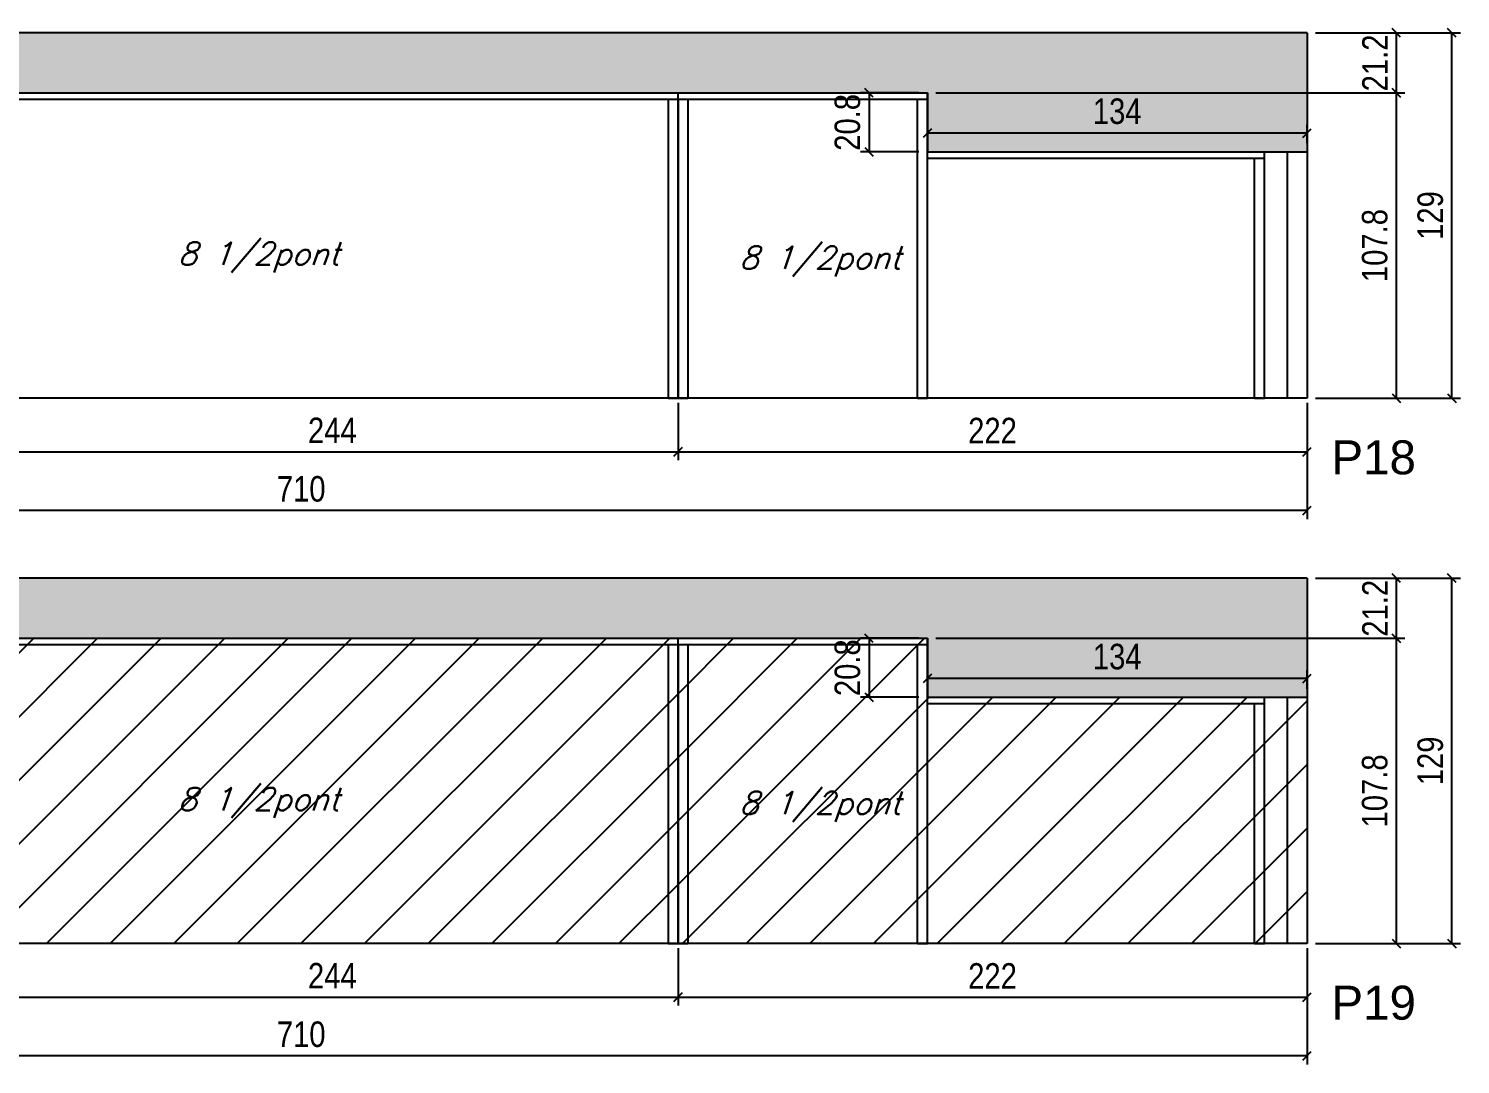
# Model space of a CAD drawing. Extents: x -20960 to -5926, y -2106 to 21915.
# Drawn here: x -6974 to -6469, y 20160 to 20526 of the extents above; entities that cross this region are included whole.
import ezdxf

# ---------------------------------------------------------------- set-up
doc = ezdxf.new("R2010")
doc.units = 0
for name, color, linetype in [('5', 5, 'Continuous'), ('COTA', 241, 'Continuous'), ('Painéis', 200, 'Continuous'), ('Reaproveitamento', 251, 'Continuous'), ('SARR_2.2x7', 40, 'Continuous'), ('SARR_3.5x7', 81, 'Continuous'), ('texto', 7, 'Continuous')]:
    doc.layers.add(name, color=color, linetype=linetype)
doc.styles.add('COTA TECNICA-50', font='techl___.ttf', dxfattribs={"height": 9})
doc.styles.add('Romans', font='romans.shx')
doc.styles.get("Standard").update_dxf_attribs({"font": 'arial.ttf'})
doc.dimstyles.new('COTA PAINEL-50', dxfattribs={"dimtxt": 9, "dimasz": 3, "dimexe": 3, "dimexo": 3, "dimgap": 3, "dimtad": 1, "dimdec": 1, "dimzin": 12, "dimdsep": 46, "dimtxsty": 'COTA TECNICA-50', "dimblk1": 'OBLIQUE', "dimblk2": 'OBLIQUE', "dimsah": 1, "dimcen": 0.9, "dimclrd": 4, "dimclre": 4, "dimclrt": 240, "dimadec": 1, "dimazin": 3, "dimtfac": 1, "dimtdec": 1, "dimtmove": 0, "dimatfit": 3, "dimfxl": 1, "dimtolj": 1, "dimtzin": 12, "dimarcsym": 0})
pattern_1 = [(45, (3170, 2277.15), (-11.22532, 11.22532), [])]

# ---------------------------------------------------------------- blocks, each defined once
blk = doc.blocks.new('_Oblique')
at = {"color": 0, "linetype": 'ByBlock', "lineweight": -2}
blk.add_line((-0.5, -0.5), (0.5, 0.5), dxfattribs=at)
blk = doc.blocks.new('*D7785')
at = {"layer": 'COTA', "color": 4, "lineweight": -2, "transparency": 16777216}
for p, q in [((-6653.86, 20310.5), (-6488.34, 20310.5)), ((-6491.34, 20202.7), (-6491.34, 20310.5)), ((-6519.86, 20202.7), (-6488.34, 20202.7))]:
    blk.add_line(p, q, dxfattribs=at)
at = {"layer": 'Defpoints', "color": 0, "transparency": 16777216}
for p in [(-6656.86, 20310.5), (-6491.34, 20310.5), (-6522.86, 20202.7)]:
    blk.add_point(p, dxfattribs=at)
at = {"layer": 'COTA', "color": 4, "lineweight": -2, "transparency": 16777216, "xscale": 3, "yscale": 3, "zscale": 3}
for p, rotation in [((-6491.34, 20310.5), 90), ((-6491.34, 20202.7), 270)]:
    blk.add_blockref('_Oblique', p, dxfattribs=dict(at, rotation=rotation))
at = {"layer": 'COTA', "color": 240, "transparency": 16777216, "insert": (-6498.95, 20256.6), "char_height": 9, "attachment_point": 5, "rotation": 90, "style": 'COTA TECNICA-50'}
blk.add_mtext('\\A1;107.8', dxfattribs=at)
blk = doc.blocks.new('*D7786')
at = {"layer": 'COTA', "color": 4, "lineweight": -2, "transparency": 16777216}
for p, q in [((-6519.86, 20331.7), (-6488.34, 20331.7)), ((-6491.34, 20310.5), (-6491.34, 20331.7)), ((-6653.86, 20310.5), (-6488.34, 20310.5))]:
    blk.add_line(p, q, dxfattribs=at)
at = {"layer": 'Defpoints', "color": 0, "transparency": 16777216}
for p in [(-6522.86, 20331.7), (-6491.34, 20331.7), (-6656.86, 20310.5)]:
    blk.add_point(p, dxfattribs=at)
at = {"layer": 'COTA', "color": 4, "lineweight": -2, "transparency": 16777216, "xscale": 3, "yscale": 3, "zscale": 3}
for p, rotation in [((-6491.34, 20331.7), 90), ((-6491.34, 20310.5), 270)]:
    blk.add_blockref('_Oblique', p, dxfattribs=dict(at, rotation=rotation))
at = {"layer": 'COTA', "color": 240, "transparency": 16777216, "insert": (-6498.89, 20321.1), "char_height": 9, "attachment_point": 5, "rotation": 90, "style": 'COTA TECNICA-50'}
blk.add_mtext('\\A1;21.2', dxfattribs=at)
blk = doc.blocks.new('*D7788')
at = {"layer": 'COTA', "color": 4, "lineweight": -2, "transparency": 16777216}
for p, q in [((-6656.86, 20292.7), (-6656.86, 20299.28)), ((-6522.86, 20292.7), (-6522.86, 20299.28)), ((-6522.86, 20296.28), (-6656.86, 20296.28))]:
    blk.add_line(p, q, dxfattribs=at)
at = {"layer": 'Defpoints', "color": 0, "transparency": 16777216}
for p in [(-6656.86, 20296.28), (-6656.86, 20289.7), (-6522.86, 20289.7)]:
    blk.add_point(p, dxfattribs=at)
at = {"layer": 'COTA', "color": 4, "lineweight": -2, "transparency": 16777216, "xscale": 3, "yscale": 3, "zscale": 3, "rotation": 180}
blk.add_blockref('_Oblique', (-6656.86, 20296.28), dxfattribs=at)
at = {"layer": 'COTA', "color": 4, "lineweight": -2, "transparency": 16777216, "xscale": 3, "yscale": 3, "zscale": 3}
blk.add_blockref('_Oblique', (-6522.86, 20296.28), dxfattribs=at)
at = {"layer": 'COTA', "color": 240, "transparency": 16777216, "insert": (-6589.86, 20303.98), "char_height": 9, "attachment_point": 5, "style": 'COTA TECNICA-50'}
blk.add_mtext('\\A1;134', dxfattribs=at)
blk = doc.blocks.new('*D7769')
at = {"layer": 'COTA', "color": 4, "lineweight": -2, "transparency": 16777216}
for p, q in [((-6988.86, 20201.05), (-6988.86, 20180.78)), ((-6744.86, 20201.05), (-6744.86, 20180.78)), ((-6988.86, 20183.78), (-6744.86, 20183.78))]:
    blk.add_line(p, q, dxfattribs=at)
at = {"layer": 'Defpoints', "color": 0, "transparency": 16777216}
for p in [(-6988.86, 20204.05), (-6744.86, 20204.05), (-6744.86, 20183.78)]:
    blk.add_point(p, dxfattribs=at)
at = {"layer": 'COTA', "color": 4, "lineweight": -2, "transparency": 16777216, "xscale": 3, "yscale": 3, "zscale": 3, "rotation": 180}
blk.add_blockref('_Oblique', (-6988.86, 20183.78), dxfattribs=at)
at = {"layer": 'COTA', "color": 4, "lineweight": -2, "transparency": 16777216, "xscale": 3, "yscale": 3, "zscale": 3}
blk.add_blockref('_Oblique', (-6744.86, 20183.78), dxfattribs=at)
at = {"layer": 'COTA', "color": 240, "transparency": 16777216, "insert": (-6866.86, 20191.34), "char_height": 9, "attachment_point": 5, "style": 'COTA TECNICA-50'}
blk.add_mtext('\\A1;244', dxfattribs=at)
blk = doc.blocks.new('*D7770')
at = {"layer": 'COTA', "color": 4, "lineweight": -2, "transparency": 16777216}
for p, q in [((-6744.86, 20201.05), (-6744.86, 20180.78)), ((-6522.86, 20201.05), (-6522.86, 20180.78)), ((-6744.86, 20183.78), (-6522.86, 20183.78))]:
    blk.add_line(p, q, dxfattribs=at)
at = {"layer": 'Defpoints', "color": 0, "transparency": 16777216}
for p in [(-6744.86, 20204.05), (-6522.86, 20204.05), (-6522.86, 20183.78)]:
    blk.add_point(p, dxfattribs=at)
at = {"layer": 'COTA', "color": 4, "lineweight": -2, "transparency": 16777216, "xscale": 3, "yscale": 3, "zscale": 3, "rotation": 180}
blk.add_blockref('_Oblique', (-6744.86, 20183.78), dxfattribs=at)
at = {"layer": 'COTA', "color": 4, "lineweight": -2, "transparency": 16777216, "xscale": 3, "yscale": 3, "zscale": 3}
blk.add_blockref('_Oblique', (-6522.86, 20183.78), dxfattribs=at)
at = {"layer": 'COTA', "color": 240, "transparency": 16777216, "insert": (-6633.86, 20191.28), "char_height": 9, "attachment_point": 5, "style": 'COTA TECNICA-50'}
blk.add_mtext('\\A1;222', dxfattribs=at)
blk = doc.blocks.new('*D7771')
at = {"layer": 'COTA', "color": 4, "lineweight": -2, "transparency": 16777216}
for p, q in [((-7232.86, 20201.05), (-7232.86, 20160.04)), ((-6522.86, 20201.05), (-6522.86, 20160.04)), ((-6522.86, 20163.04), (-7232.86, 20163.04))]:
    blk.add_line(p, q, dxfattribs=at)
at = {"layer": 'Defpoints', "color": 0, "transparency": 16777216}
for p in [(-7232.86, 20204.05), (-6522.86, 20204.05), (-7232.86, 20163.04)]:
    blk.add_point(p, dxfattribs=at)
at = {"layer": 'COTA', "color": 4, "lineweight": -2, "transparency": 16777216, "xscale": 3, "yscale": 3, "zscale": 3, "rotation": 180}
blk.add_blockref('_Oblique', (-7232.86, 20163.04), dxfattribs=at)
at = {"layer": 'COTA', "color": 4, "lineweight": -2, "transparency": 16777216, "xscale": 3, "yscale": 3, "zscale": 3}
blk.add_blockref('_Oblique', (-6522.86, 20163.04), dxfattribs=at)
at = {"layer": 'COTA', "color": 240, "transparency": 16777216, "insert": (-6877.86, 20170.63), "char_height": 9, "attachment_point": 5, "style": 'COTA TECNICA-50'}
blk.add_mtext('\\A1;710', dxfattribs=at)
blk = doc.blocks.new('*D7789')
at = {"layer": 'COTA', "color": 4, "lineweight": -2, "transparency": 16777216}
for p, q in [((-6659.86, 20310.5), (-6680.43, 20310.5)), ((-6677.43, 20310.5), (-6677.43, 20289.7)), ((-6659.86, 20289.7), (-6680.43, 20289.7))]:
    blk.add_line(p, q, dxfattribs=at)
at = {"layer": 'Defpoints', "color": 0, "transparency": 16777216}
for p in [(-6656.86, 20310.5), (-6677.43, 20289.7), (-6656.86, 20289.7)]:
    blk.add_point(p, dxfattribs=at)
at = {"layer": 'COTA', "color": 4, "lineweight": -2, "transparency": 16777216, "xscale": 3, "yscale": 3, "zscale": 3}
for p, rotation in [((-6677.43, 20310.5), 90), ((-6677.43, 20289.7), 270)]:
    blk.add_blockref('_Oblique', p, dxfattribs=dict(at, rotation=rotation))
at = {"layer": 'COTA', "color": 240, "transparency": 16777216, "insert": (-6685.04, 20300.1), "char_height": 9, "attachment_point": 5, "rotation": 90, "style": 'COTA TECNICA-50'}
blk.add_mtext('\\A1;20.8', dxfattribs=at)
blk = doc.blocks.new('*D7791')
at = {"layer": 'COTA', "color": 4, "lineweight": -2, "transparency": 16777216}
for p, q in [((-6519.86, 20331.7), (-6468.75, 20331.7)), ((-6471.75, 20202.7), (-6471.75, 20331.7)), ((-6519.86, 20202.7), (-6468.75, 20202.7))]:
    blk.add_line(p, q, dxfattribs=at)
at = {"layer": 'Defpoints', "color": 0, "transparency": 16777216}
for p in [(-6522.86, 20331.7), (-6471.75, 20331.7), (-6522.86, 20202.7)]:
    blk.add_point(p, dxfattribs=at)
at = {"layer": 'COTA', "color": 4, "lineweight": -2, "transparency": 16777216, "xscale": 3, "yscale": 3, "zscale": 3}
for p, rotation in [((-6471.75, 20331.7), 90), ((-6471.75, 20202.7), 270)]:
    blk.add_blockref('_Oblique', p, dxfattribs=dict(at, rotation=rotation))
at = {"layer": 'COTA', "color": 240, "transparency": 16777216, "insert": (-6479.33, 20267.2), "char_height": 9, "attachment_point": 5, "rotation": 90, "style": 'COTA TECNICA-50'}
blk.add_mtext('\\A1;129', dxfattribs=at)
blk = doc.blocks.new('*D7799')
at = {"layer": 'COTA', "color": 4, "lineweight": -2, "transparency": 16777216}
for p, q in [((-6653.86, 20503.07), (-6488.34, 20503.07)), ((-6491.34, 20395.27), (-6491.34, 20503.07)), ((-6519.86, 20395.27), (-6488.34, 20395.27))]:
    blk.add_line(p, q, dxfattribs=at)
at = {"layer": 'Defpoints', "color": 0, "transparency": 16777216}
for p in [(-6656.86, 20503.07), (-6491.34, 20503.07), (-6522.86, 20395.27)]:
    blk.add_point(p, dxfattribs=at)
at = {"layer": 'COTA', "color": 4, "lineweight": -2, "transparency": 16777216, "xscale": 3, "yscale": 3, "zscale": 3}
for p, rotation in [((-6491.34, 20503.07), 90), ((-6491.34, 20395.27), 270)]:
    blk.add_blockref('_Oblique', p, dxfattribs=dict(at, rotation=rotation))
at = {"layer": 'COTA', "color": 240, "transparency": 16777216, "insert": (-6498.95, 20449.17), "char_height": 9, "attachment_point": 5, "rotation": 90, "style": 'COTA TECNICA-50'}
blk.add_mtext('\\A1;107.8', dxfattribs=at)
blk = doc.blocks.new('*D7800')
at = {"layer": 'COTA', "color": 4, "lineweight": -2, "transparency": 16777216}
for p, q in [((-6519.86, 20524.27), (-6488.34, 20524.27)), ((-6491.34, 20503.07), (-6491.34, 20524.27)), ((-6653.86, 20503.07), (-6488.34, 20503.07))]:
    blk.add_line(p, q, dxfattribs=at)
at = {"layer": 'Defpoints', "color": 0, "transparency": 16777216}
for p in [(-6522.86, 20524.27), (-6491.34, 20524.27), (-6656.86, 20503.07)]:
    blk.add_point(p, dxfattribs=at)
at = {"layer": 'COTA', "color": 4, "lineweight": -2, "transparency": 16777216, "xscale": 3, "yscale": 3, "zscale": 3}
for p, rotation in [((-6491.34, 20524.27), 90), ((-6491.34, 20503.07), 270)]:
    blk.add_blockref('_Oblique', p, dxfattribs=dict(at, rotation=rotation))
at = {"layer": 'COTA', "color": 240, "transparency": 16777216, "insert": (-6498.89, 20513.67), "char_height": 9, "attachment_point": 5, "rotation": 90, "style": 'COTA TECNICA-50'}
blk.add_mtext('\\A1;21.2', dxfattribs=at)
blk = doc.blocks.new('*D7802')
at = {"layer": 'COTA', "color": 4, "lineweight": -2, "transparency": 16777216}
for p, q in [((-6656.86, 20485.27), (-6656.86, 20491.85)), ((-6522.86, 20485.27), (-6522.86, 20491.85)), ((-6522.86, 20488.85), (-6656.86, 20488.85))]:
    blk.add_line(p, q, dxfattribs=at)
at = {"layer": 'Defpoints', "color": 0, "transparency": 16777216}
for p in [(-6656.86, 20488.85), (-6656.86, 20482.27), (-6522.86, 20482.27)]:
    blk.add_point(p, dxfattribs=at)
at = {"layer": 'COTA', "color": 4, "lineweight": -2, "transparency": 16777216, "xscale": 3, "yscale": 3, "zscale": 3, "rotation": 180}
blk.add_blockref('_Oblique', (-6656.86, 20488.85), dxfattribs=at)
at = {"layer": 'COTA', "color": 4, "lineweight": -2, "transparency": 16777216, "xscale": 3, "yscale": 3, "zscale": 3}
blk.add_blockref('_Oblique', (-6522.86, 20488.85), dxfattribs=at)
at = {"layer": 'COTA', "color": 240, "transparency": 16777216, "insert": (-6589.86, 20496.55), "char_height": 9, "attachment_point": 5, "style": 'COTA TECNICA-50'}
blk.add_mtext('\\A1;134', dxfattribs=at)
blk = doc.blocks.new('*D7782')
at = {"layer": 'COTA', "color": 4, "lineweight": -2, "transparency": 16777216}
for p, q in [((-6988.86, 20393.62), (-6988.86, 20373.35)), ((-6744.86, 20393.62), (-6744.86, 20373.35)), ((-6988.86, 20376.35), (-6744.86, 20376.35))]:
    blk.add_line(p, q, dxfattribs=at)
at = {"layer": 'Defpoints', "color": 0, "transparency": 16777216}
for p in [(-6988.86, 20396.62), (-6744.86, 20396.62), (-6744.86, 20376.35)]:
    blk.add_point(p, dxfattribs=at)
at = {"layer": 'COTA', "color": 4, "lineweight": -2, "transparency": 16777216, "xscale": 3, "yscale": 3, "zscale": 3, "rotation": 180}
blk.add_blockref('_Oblique', (-6988.86, 20376.35), dxfattribs=at)
at = {"layer": 'COTA', "color": 4, "lineweight": -2, "transparency": 16777216, "xscale": 3, "yscale": 3, "zscale": 3}
blk.add_blockref('_Oblique', (-6744.86, 20376.35), dxfattribs=at)
at = {"layer": 'COTA', "color": 240, "transparency": 16777216, "insert": (-6866.86, 20383.91), "char_height": 9, "attachment_point": 5, "style": 'COTA TECNICA-50'}
blk.add_mtext('\\A1;244', dxfattribs=at)
blk = doc.blocks.new('*D7783')
at = {"layer": 'COTA', "color": 4, "lineweight": -2, "transparency": 16777216}
for p, q in [((-6744.86, 20393.62), (-6744.86, 20373.35)), ((-6522.86, 20393.62), (-6522.86, 20373.35)), ((-6744.86, 20376.35), (-6522.86, 20376.35))]:
    blk.add_line(p, q, dxfattribs=at)
at = {"layer": 'Defpoints', "color": 0, "transparency": 16777216}
for p in [(-6744.86, 20396.62), (-6522.86, 20396.62), (-6522.86, 20376.35)]:
    blk.add_point(p, dxfattribs=at)
at = {"layer": 'COTA', "color": 4, "lineweight": -2, "transparency": 16777216, "xscale": 3, "yscale": 3, "zscale": 3, "rotation": 180}
blk.add_blockref('_Oblique', (-6744.86, 20376.35), dxfattribs=at)
at = {"layer": 'COTA', "color": 4, "lineweight": -2, "transparency": 16777216, "xscale": 3, "yscale": 3, "zscale": 3}
blk.add_blockref('_Oblique', (-6522.86, 20376.35), dxfattribs=at)
at = {"layer": 'COTA', "color": 240, "transparency": 16777216, "insert": (-6633.86, 20383.85), "char_height": 9, "attachment_point": 5, "style": 'COTA TECNICA-50'}
blk.add_mtext('\\A1;222', dxfattribs=at)
blk = doc.blocks.new('*D7784')
at = {"layer": 'COTA', "color": 4, "lineweight": -2, "transparency": 16777216}
for p, q in [((-7232.86, 20393.62), (-7232.86, 20352.61)), ((-6522.86, 20393.62), (-6522.86, 20352.61)), ((-6522.86, 20355.61), (-7232.86, 20355.61))]:
    blk.add_line(p, q, dxfattribs=at)
at = {"layer": 'Defpoints', "color": 0, "transparency": 16777216}
for p in [(-7232.86, 20396.62), (-6522.86, 20396.62), (-7232.86, 20355.61)]:
    blk.add_point(p, dxfattribs=at)
at = {"layer": 'COTA', "color": 4, "lineweight": -2, "transparency": 16777216, "xscale": 3, "yscale": 3, "zscale": 3, "rotation": 180}
blk.add_blockref('_Oblique', (-7232.86, 20355.61), dxfattribs=at)
at = {"layer": 'COTA', "color": 4, "lineweight": -2, "transparency": 16777216, "xscale": 3, "yscale": 3, "zscale": 3}
blk.add_blockref('_Oblique', (-6522.86, 20355.61), dxfattribs=at)
at = {"layer": 'COTA', "color": 240, "transparency": 16777216, "insert": (-6877.86, 20363.2), "char_height": 9, "attachment_point": 5, "style": 'COTA TECNICA-50'}
blk.add_mtext('\\A1;710', dxfattribs=at)
blk = doc.blocks.new('*D7803')
at = {"layer": 'COTA', "color": 4, "lineweight": -2, "transparency": 16777216}
for p, q in [((-6659.86, 20503.07), (-6680.43, 20503.07)), ((-6677.43, 20503.07), (-6677.43, 20482.27)), ((-6659.86, 20482.27), (-6680.43, 20482.27))]:
    blk.add_line(p, q, dxfattribs=at)
at = {"layer": 'Defpoints', "color": 0, "transparency": 16777216}
for p in [(-6656.86, 20503.07), (-6677.43, 20482.27), (-6656.86, 20482.27)]:
    blk.add_point(p, dxfattribs=at)
at = {"layer": 'COTA', "color": 4, "lineweight": -2, "transparency": 16777216, "xscale": 3, "yscale": 3, "zscale": 3}
for p, rotation in [((-6677.43, 20503.07), 90), ((-6677.43, 20482.27), 270)]:
    blk.add_blockref('_Oblique', p, dxfattribs=dict(at, rotation=rotation))
at = {"layer": 'COTA', "color": 240, "transparency": 16777216, "insert": (-6685.04, 20492.67), "char_height": 9, "attachment_point": 5, "rotation": 90, "style": 'COTA TECNICA-50'}
blk.add_mtext('\\A1;20.8', dxfattribs=at)
blk = doc.blocks.new('*D7805')
at = {"layer": 'COTA', "color": 4, "lineweight": -2, "transparency": 16777216}
for p, q in [((-6519.86, 20524.27), (-6468.75, 20524.27)), ((-6471.75, 20395.27), (-6471.75, 20524.27)), ((-6519.86, 20395.27), (-6468.75, 20395.27))]:
    blk.add_line(p, q, dxfattribs=at)
at = {"layer": 'Defpoints', "color": 0, "transparency": 16777216}
for p in [(-6522.86, 20524.27), (-6471.75, 20524.27), (-6522.86, 20395.27)]:
    blk.add_point(p, dxfattribs=at)
at = {"layer": 'COTA', "color": 4, "lineweight": -2, "transparency": 16777216, "xscale": 3, "yscale": 3, "zscale": 3}
for p, rotation in [((-6471.75, 20524.27), 90), ((-6471.75, 20395.27), 270)]:
    blk.add_blockref('_Oblique', p, dxfattribs=dict(at, rotation=rotation))
at = {"layer": 'COTA', "color": 240, "transparency": 16777216, "insert": (-6479.33, 20459.77), "char_height": 9, "attachment_point": 5, "rotation": 90, "style": 'COTA TECNICA-50'}
blk.add_mtext('\\A1;129', dxfattribs=at)

msp = doc.modelspace()

# ---------------------------------------------------------------- hatches: boundary and pattern name
at = {"layer": 'COTA', "linetype": 'ByBlock'}
h = msp.add_hatch(dxfattribs=at)
h.set_pattern_fill('AR-CONC', color=256, scale=0.03)
h.set_pattern_definition([(50, (4755, 1361.823), (5.4655401, -0.4781726), [0.5715, -6.2865]), (355, (4755, 1361.823), (-1.0573026, 5.7317054), [0.4572, -5.0292175]), (100.451445, (4755.4555, 1361.783), (4.4082374, 5.2535326), [0.4857003, -5.3427073]), (46.1842, (4755, 1363.347), (8.1323712, -1.2612698), [0.85725, -9.42975]), (96.635558, (4755.678, 1363.242), (7.122124, 7.4227837), [0.7285507, -8.0140682]), (351.18415, (4755, 1363.347), (7.122124, 7.4227837), [0.685799, -7.543792]), (21, (4755.762, 1362.966), (4.5484317, -3.06795595), [0.5715, -6.2865]), (326, (4755.762, 1362.966), (1.8540609, 5.525639), [0.4572, -5.0292]), (71.451445, (4756.141, 1362.7103), (6.4024926, 2.4576831), [0.4857003, -5.3426981]), (37.5, (4755, 1361.823), (0.0926581, 2.53665117), [0, -4.96824, 0, -5.1054, 0, -5.04825]), (7.5, (4755, 1361.823), (2.00458988, 3.00541724), [0, -2.91084, 0, -4.85394, 0, -1.92405]), (327.5, (4753.3007, 1361.823), (4.06771786, -0.17186232), [0, -1.905, 0, -5.9436, 0, -7.8867]), (317.5, (4752.5387, 1361.823), (4.44387544, 0.76279473), [0, -2.4765, 0, -3.94716, 0, -5.6007])])
h.paths.add_polyline_path([(-7232.86, 20524.27), (-7232.86, 20482.27), (-7098.86, 20482.27), (-7098.86, 20503.07), (-6656.86, 20503.07), (-6656.86, 20482.27), (-6522.86, 20482.27), (-6522.86, 20524.27)])
h = msp.add_hatch(dxfattribs=at)
h.set_pattern_fill('AR-CONC', color=256, scale=0.03)
h.set_pattern_definition([(50, (4755, 1169.252), (5.4655401, -0.4781726), [0.5715, -6.2865]), (355, (4755, 1169.252), (-1.0573026, 5.7317054), [0.4572, -5.0292175]), (100.451445, (4755.4555, 1169.212), (4.4082374, 5.2535326), [0.4857003, -5.3427073]), (46.1842, (4755, 1170.776), (8.1323712, -1.2612698), [0.85725, -9.42975]), (96.635558, (4755.678, 1170.671), (7.122124, 7.4227837), [0.7285507, -8.0140682]), (351.18415, (4755, 1170.776), (7.122124, 7.4227837), [0.685799, -7.543792]), (21, (4755.762, 1170.395), (4.5484317, -3.06795595), [0.5715, -6.2865]), (326, (4755.762, 1170.395), (1.8540609, 5.525639), [0.4572, -5.0292]), (71.451445, (4756.141, 1170.139), (6.4024926, 2.4576831), [0.4857003, -5.3426981]), (37.5, (4755, 1169.2518), (0.0926581, 2.53665117), [0, -4.96824, 0, -5.1054, 0, -5.04825]), (7.5, (4755, 1169.2518), (2.00458988, 3.00541724), [0, -2.91084, 0, -4.85394, 0, -1.92405]), (327.5, (4753.3007, 1169.2518), (4.06771786, -0.17186232), [0, -1.905, 0, -5.9436, 0, -7.8867]), (317.5, (4752.5387, 1169.2518), (4.44387544, 0.76279473), [0, -2.4765, 0, -3.94716, 0, -5.6007])])
h.paths.add_polyline_path([(-7232.86, 20331.7), (-7232.86, 20289.7), (-7098.86, 20289.7), (-7098.86, 20310.5), (-6656.86, 20310.5), (-6656.86, 20289.7), (-6522.86, 20289.7), (-6522.86, 20331.7)])
at = {"layer": 'Reaproveitamento', "transparency": 33554684}
h = msp.add_hatch(dxfattribs=at)
h.set_pattern_fill('ANSI31', color=256, scale=5)
h.set_pattern_definition(pattern_1)
h.paths.add_polyline_path([(-6744.86, 20202.7), (-6744.86, 20310.5), (-6988.86, 20310.5), (-6988.86, 20202.7)])
h = msp.add_hatch(dxfattribs=at)
h.set_pattern_fill('ANSI31', color=256, scale=5)
h.set_pattern_definition(pattern_1)
h.paths.add_polyline_path([(-6522.86, 20202.7), (-6522.86, 20289.7), (-6656.86, 20289.7), (-6656.86, 20310.5), (-6744.86, 20310.5), (-6744.86, 20202.7)])

# ---------------------------------------------------------------- linework, layer by layer
at = {"layer": 'COTA', "linetype": 'ByBlock'}
for p, q in [((-6522.86, 20524.27), (-7232.86, 20524.27)), ((-6522.86, 20524.27), (-6522.86, 20482.27)), ((-6522.86, 20331.7), (-7232.86, 20331.7)), ((-6522.86, 20331.7), (-6522.86, 20289.7))]:
    msp.add_line(p, q, dxfattribs=at)
at = {"layer": 'Painéis'}
for p, q in [((-7098.86, 20503.07), (-6656.86, 20503.07)), ((-6744.86, 20395.27), (-6744.86, 20503.07)), ((-6656.86, 20503.07), (-6656.86, 20482.27)), ((-6656.86, 20482.27), (-6522.86, 20482.27)), ((-6522.86, 20482.27), (-6522.86, 20395.27)), ((-6522.86, 20395.27), (-7232.86, 20395.27)), ((-7098.86, 20310.5), (-6656.86, 20310.5)), ((-6744.86, 20202.7), (-6744.86, 20310.5)), ((-6656.86, 20310.5), (-6656.86, 20289.7)), ((-6656.86, 20289.7), (-6522.86, 20289.7)), ((-6522.86, 20289.7), (-6522.86, 20202.7)), ((-6522.86, 20202.7), (-7232.86, 20202.7))]:
    msp.add_line(p, q, dxfattribs=at)
at = {"layer": 'SARR_2.2x7', "linetype": 'Continuous'}
for p, q in [((-6988.86, 20500.87), (-6744.86, 20500.87)), ((-6744.86, 20500.87), (-6656.86, 20500.87)), ((-6656.86, 20480.07), (-6537.86, 20480.07)), ((-6529.86, 20482.27), (-6529.86, 20395.27)), ((-6988.86, 20308.3), (-6744.86, 20308.3)), ((-6744.86, 20308.3), (-6656.86, 20308.3)), ((-6529.86, 20289.7), (-6529.86, 20202.7)), ((-6656.86, 20287.5), (-6537.86, 20287.5))]:
    msp.add_line(p, q, dxfattribs=at)
at = {"layer": 'SARR_3.5x7'}
for p, q in [((-6748.39, 20500.87), (-6748.39, 20395.27)), ((-6744.86, 20500.87), (-6744.86, 20395.27)), ((-6741.34, 20500.87), (-6741.34, 20395.27)), ((-6660.36, 20395.27), (-6660.36, 20500.87)), ((-6656.86, 20395.27), (-6656.86, 20503.07)), ((-6541.36, 20395.27), (-6541.36, 20480.07)), ((-6537.86, 20395.27), (-6537.86, 20482.27)), ((-6748.39, 20395.27), (-6741.34, 20395.27)), ((-6660.36, 20395.27), (-6656.86, 20395.27)), ((-6541.36, 20395.27), (-6537.86, 20395.27)), ((-6748.39, 20308.3), (-6748.39, 20202.7)), ((-6744.86, 20308.3), (-6744.86, 20202.7)), ((-6741.34, 20308.3), (-6741.34, 20202.7)), ((-6660.36, 20202.7), (-6660.36, 20308.3)), ((-6656.86, 20202.7), (-6656.86, 20310.5)), ((-6537.86, 20202.7), (-6537.86, 20289.7)), ((-6541.36, 20202.7), (-6541.36, 20287.5)), ((-6748.39, 20202.7), (-6741.34, 20202.7)), ((-6660.36, 20202.7), (-6656.86, 20202.7)), ((-6541.36, 20202.7), (-6537.86, 20202.7))]:
    msp.add_line(p, q, dxfattribs=at)

# ---------------------------------------------------------------- texts
at = {"layer": '5', "linetype": 'Continuous'}
for s, p in [('P18', (-6514.25, 20368.39)), ('P19', (-6514.25, 20175.82))]:
    msp.add_text(s, height=12, rotation=0, dxfattribs=at).set_placement(p)
at = {"layer": 'texto', "color": 2, "char_height": 8, "attachment_point": 5, "style": 'Romans'}
for insert in [(-6892.83, 20444.98), (-6694.69, 20443.58), (-6892.83, 20252.41), (-6694.69, 20251.01)]:
    msp.add_mtext('{\\Q19;\\C256;8 1/2pont}', dxfattribs=dict(at, insert=insert))

# ---------------------------------------------------------------- dimensions: what is measured, and where the dimension line sits
at = {"layer": 'COTA'}
for base, p1, p2, picture, middle in [((-6491.34, 20524.27), (-6656.86, 20503.07), (-6522.86, 20524.27), '*D7800', (-6491.34, 20513.67)), ((-6491.34, 20331.7), (-6656.86, 20310.5), (-6522.86, 20331.7), '*D7786', (-6491.34, 20321.1))]:
    dim = msp.add_linear_dim(base=base, p1=p1, p2=p2, angle=90, dimstyle='COTA PAINEL-50', override={"dimtmove": 1}, dxfattribs=at)
    dim.commit()
    dim.dimension.update_dxf_attribs({"geometry": picture, "text_midpoint": middle, "dimtype": 160})
for base, p1, p2, picture, middle in [((-6471.75, 20524.27), (-6522.86, 20395.27), (-6522.86, 20524.27), '*D7805', (-6479.33, 20459.77)), ((-6491.34, 20503.07), (-6522.86, 20395.27), (-6656.86, 20503.07), '*D7799', (-6498.95, 20449.17)), ((-6471.75, 20331.7), (-6522.86, 20202.7), (-6522.86, 20331.7), '*D7791', (-6479.33, 20267.2)), ((-6491.34, 20310.5), (-6522.86, 20202.7), (-6656.86, 20310.5), '*D7785', (-6498.95, 20256.6))]:
    dim = msp.add_linear_dim(base=base, p1=p1, p2=p2, angle=90, dimstyle='COTA PAINEL-50', dxfattribs=at)
    dim.commit()
    dim.dimension.update_dxf_attribs({"geometry": picture, "text_midpoint": middle})
for base, p1, p2, picture, middle in [((-6677.43, 20482.27), (-6656.86, 20503.07), (-6656.86, 20482.27), '*D7803', (-6677.43, 20492.67)), ((-6677.43, 20289.7), (-6656.86, 20310.5), (-6656.86, 20289.7), '*D7789', (-6677.43, 20300.1))]:
    dim = msp.add_linear_dim(base=base, p1=p1, p2=p2, angle=90, dimstyle='COTA PAINEL-50', dxfattribs=at)
    dim.commit()
    dim.dimension.update_dxf_attribs({"geometry": picture, "text_midpoint": middle, "dimtype": 160})
for base, p1, p2, picture, middle in [((-6656.86, 20488.85), (-6522.86, 20482.27), (-6656.86, 20482.27), '*D7802', (-6589.86, 20496.55)), ((-7232.86, 20355.61), (-6522.86, 20396.62), (-7232.86, 20396.62), '*D7784', (-6877.86, 20363.2)), ((-6656.86, 20296.28), (-6522.86, 20289.7), (-6656.86, 20289.7), '*D7788', (-6589.86, 20303.98)), ((-7232.86, 20163.04), (-6522.86, 20204.05), (-7232.86, 20204.05), '*D7771', (-6877.86, 20170.63))]:
    dim = msp.add_linear_dim(base=base, p1=p1, p2=p2, dimstyle='COTA PAINEL-50', dxfattribs=at)
    dim.commit()
    dim.dimension.update_dxf_attribs({"geometry": picture, "text_midpoint": middle})
for base, p1, p2, picture, middle in [((-6744.86, 20376.35), (-6988.86, 20396.62), (-6744.86, 20396.62), '*D7782', (-6866.86, 20383.91)), ((-6522.86, 20376.35), (-6744.86, 20396.62), (-6522.86, 20396.62), '*D7783', (-6633.86, 20383.85)), ((-6744.86, 20183.78), (-6988.86, 20204.05), (-6744.86, 20204.05), '*D7769', (-6866.86, 20191.34)), ((-6522.86, 20183.78), (-6744.86, 20204.05), (-6522.86, 20204.05), '*D7770', (-6633.86, 20191.28))]:
    dim = msp.add_linear_dim(base=base, p1=p1, p2=p2, dimstyle='COTA PAINEL-50', override={"dimtmove": 1}, dxfattribs=at)
    dim.commit()
    dim.dimension.update_dxf_attribs({"geometry": picture, "text_midpoint": middle})

doc.saveas('drawing.dxf')
